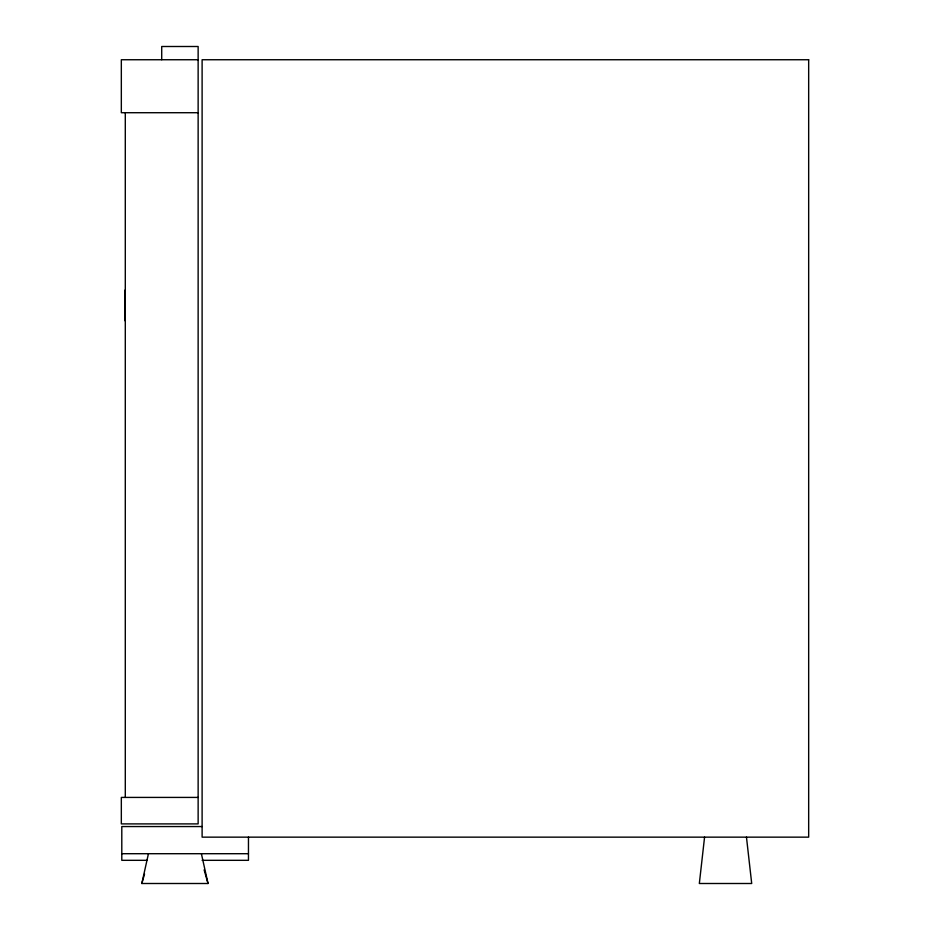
<?xml version="1.0" encoding="UTF-8"?>
<svg xmlns="http://www.w3.org/2000/svg" width="930" height="930" viewBox="0 0 930 930"><rect width="100%" height="100%" fill="white"/><g stroke="black" fill="none" stroke-linecap="round" stroke-linejoin="round"><path stroke-width="1.4" d="M704.568 837.151L699.337 883.5L751.707 883.5L746.465 837.151M201.392 853.705L208.018 883.5L141.825 883.5L148.44 853.705M141.825 883.5L144.545 873.956M198.137 59.741L121.33 59.741L121.33 112.716L198.137 112.716M198.137 797.417L121.33 797.417L121.33 823.899L198.137 823.899L198.137 46.5L161.715 46.5L161.715 59.741M202.112 826.549L121.795 826.549L121.795 860.32L147.138 860.32M121.795 853.705L248.461 853.705M202.101 860.32L248.461 860.32L248.461 837.151M204.123 869.864L208.018 883.5M125.294 112.716L125.294 797.417M124.701 290.253L124.701 320.641M808.67 59.741L202.112 59.741L202.112 837.151L808.67 837.151L808.67 59.741"/></g></svg>
